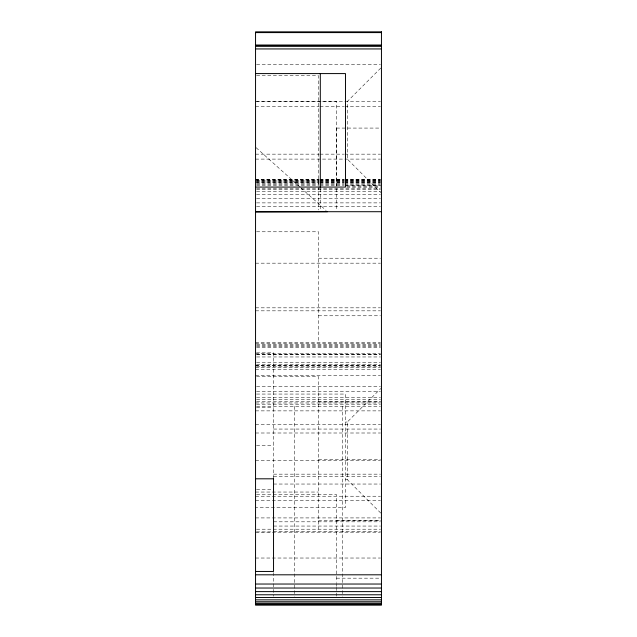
<?xml version="1.0" encoding="UTF-8"?>
<svg xmlns="http://www.w3.org/2000/svg" width="637" height="637" viewBox="0 0 637 637"><rect width="100%" height="100%" fill="white"/><g stroke="black" fill="none" stroke-linecap="round" stroke-linejoin="round"><path stroke-width="0.48" stroke-dasharray="3.19 2.39" d="M380.751 68.071L347.276 101.546L347.276 159.099L380.751 192.581M380.751 513.056L347.276 479.581L347.276 422.028L380.751 388.554M256.544 64.56L380.456 64.56M256.536 75.739L318.5 75.739L318.5 209.971M256.536 101.275L336.487 101.275L336.487 209.724M255.548 101.546L380.464 101.546M255.548 106.49L318.994 106.49M319.989 106.49L343.781 106.49M344.768 106.49L380.456 106.49M336.487 128.077L380.48 128.077M255.548 154.154L318.994 154.154M319.909 154.154L343.781 154.154M344.721 154.154L380.456 154.154M255.548 159.099L380.464 159.099M255.548 179.443L318.994 179.443M319.989 179.443L343.781 179.443M344.768 179.443L380.456 179.443M255.548 179.594L318.994 179.594M319.989 179.594L343.781 179.594M344.768 179.594L380.456 179.594M255.548 180.183L318.994 180.183M319.989 180.183L343.781 180.183M344.768 180.183L380.456 180.183M256.544 180.359L318.994 180.359M319.989 180.359L343.781 180.359M344.768 180.359L380.456 180.359M255.548 181.147L318.994 181.147M319.989 181.147L343.781 181.147M344.768 181.147L380.456 181.147M256.544 181.298L318.994 181.298M319.989 181.298L343.781 181.298M344.768 181.298L380.456 181.298M255.548 182.333L318.994 182.333M319.989 182.333L343.781 182.333M344.768 182.333L380.456 182.333M256.544 182.612L318.994 182.612M319.989 182.612L343.781 182.612M344.768 182.612L380.456 182.612M256.544 183.743L318.994 183.743M319.989 183.743L343.781 183.743M344.768 183.743L380.456 183.743M256.544 184.3L318.994 184.3M319.989 184.3L343.781 184.3M344.768 184.3L380.456 184.3M256.544 185.367L318.994 185.367M319.989 185.367L343.781 185.367M344.768 185.367L380.456 185.367M346.257 185.63L380.48 185.63M346.751 186.354L380.456 186.354M346.751 187.214L380.456 187.214M256.544 188.783L380.456 188.783M256.544 189.277L380.456 189.277M256.544 191.562L380.456 191.578M256.544 194.731L380.456 194.731M256.544 198.25L380.456 198.25M256.544 202.885L380.456 202.885M256.544 206.364L380.456 206.364M256.536 231.78L318.5 231.78L318.5 342.395M318.5 258.216L380.464 258.216M255.548 263.169L380.456 263.169M255.548 307.83L380.456 307.83M255.548 310.832L380.456 310.832M318.5 315.777L380.464 315.777M255.548 342.395L380.456 342.395M255.548 343.733L380.456 343.733M256.544 344.482L380.456 344.482M256.544 345.397L380.456 345.397M256.544 346.48L380.456 346.48M256.544 347.73L380.456 347.73M256.496 352.842L273.536 352.842L273.536 478.22M255.548 353.344L380.456 353.344M256.544 354.371L380.456 354.371M256.544 354.53L380.456 354.53M256.544 356.959L380.456 356.959M256.544 362.764L380.456 362.764M256.544 364.316L380.456 364.316M255.548 365.351L380.456 365.351M255.548 365.67L380.456 365.67M256.544 366.808L380.456 366.808M255.548 367.748L380.456 367.748M255.548 369.42L380.456 369.42M255.548 375.464L380.456 375.464M256.536 376.61L318.5 376.61L318.5 529.204M256.544 386.683L380.456 386.683M256.544 391.389L380.456 391.389M256.536 394.056L345.477 394.056L345.477 507.554L255.548 507.554M256.544 397.607L380.456 397.607M256.544 399.662L380.456 399.662M256.544 401.453L380.456 401.453M318.5 401.947L380.464 401.947M255.548 402.966L380.456 402.966M256.544 404.2L380.456 404.2M256.544 406.406L380.456 406.406M256.496 407.696L273.536 407.696M255.548 410.873L380.456 410.873M345.477 422.028L347.276 422.028M255.548 424.274L380.456 424.274M273.536 429.059L380.464 429.059M255.548 433.001L380.456 433.001M256.496 445.486L273.536 445.486M318.5 459.476L380.464 459.476M255.548 460.36L380.456 460.36M273.536 474.159L380.464 474.159M273.536 476.707L380.464 476.707M345.477 479.581L347.276 479.581M273.536 484.04L380.464 484.04M256.496 489.654L273.536 489.654M255.548 492.043L318.5 492.043M256.536 494.535L336.487 494.535L336.487 582.433M255.548 496.223L380.456 496.223M255.548 500.475L380.456 500.475M255.548 517.921L380.456 517.921M318.5 520.325L380.464 520.325M336.487 520.62L380.472 520.62M273.536 521.814L380.464 521.814M273.536 526.058L380.464 526.058M256.536 529.204L380.464 529.204M273.536 531.688L380.464 531.688M256.496 531.919L272.588 531.919M255.548 532.19L380.456 532.19M255.548 558.028L380.456 558.028M336.487 578.173L380.472 578.173M256.122 147.688L299.987 187.039M300.728 187.7L326.112 210.473M342.332 406.406L342.332 596.208M336.655 128.077L336.655 185.63M336.487 583.42L336.487 586.382M336.487 587.37L336.487 596.264M320.3 188.855L320.3 209.74M294.668 406.406L294.668 596.208M273.536 572.599L273.536 596.216"/><path stroke-width="0.96" d="M255.548 32.598L381.452 32.598M255.548 45.02L381.452 45.02M255.548 45.649L381.452 45.649M255.548 46.214L381.452 46.214M255.548 48.938L381.452 48.938M255.548 73.581L345.477 73.581L345.477 187.071L255.548 187.071M255.548 211.707L381.452 211.707M327.49 211.707L255.548 211.962M255.548 478.809L273.536 478.809M255.548 571.453L273.536 571.453L273.536 478.22M255.548 574.805L381.452 574.805M255.548 584.033L381.452 584.033M255.548 588.031L381.452 588.031M255.548 591.614L381.452 591.614M255.548 594.775L381.452 594.775M255.548 597.522L381.452 597.522M255.548 599.855L381.452 599.855M255.548 601.758L381.452 601.758M255.548 603.239L381.452 603.239M255.548 604.298L381.452 604.298M320.3 73.581L320.3 187.859M381.452 31.85L255.548 31.85L255.548 605.15L381.452 605.15L381.452 31.85"/></g></svg>
